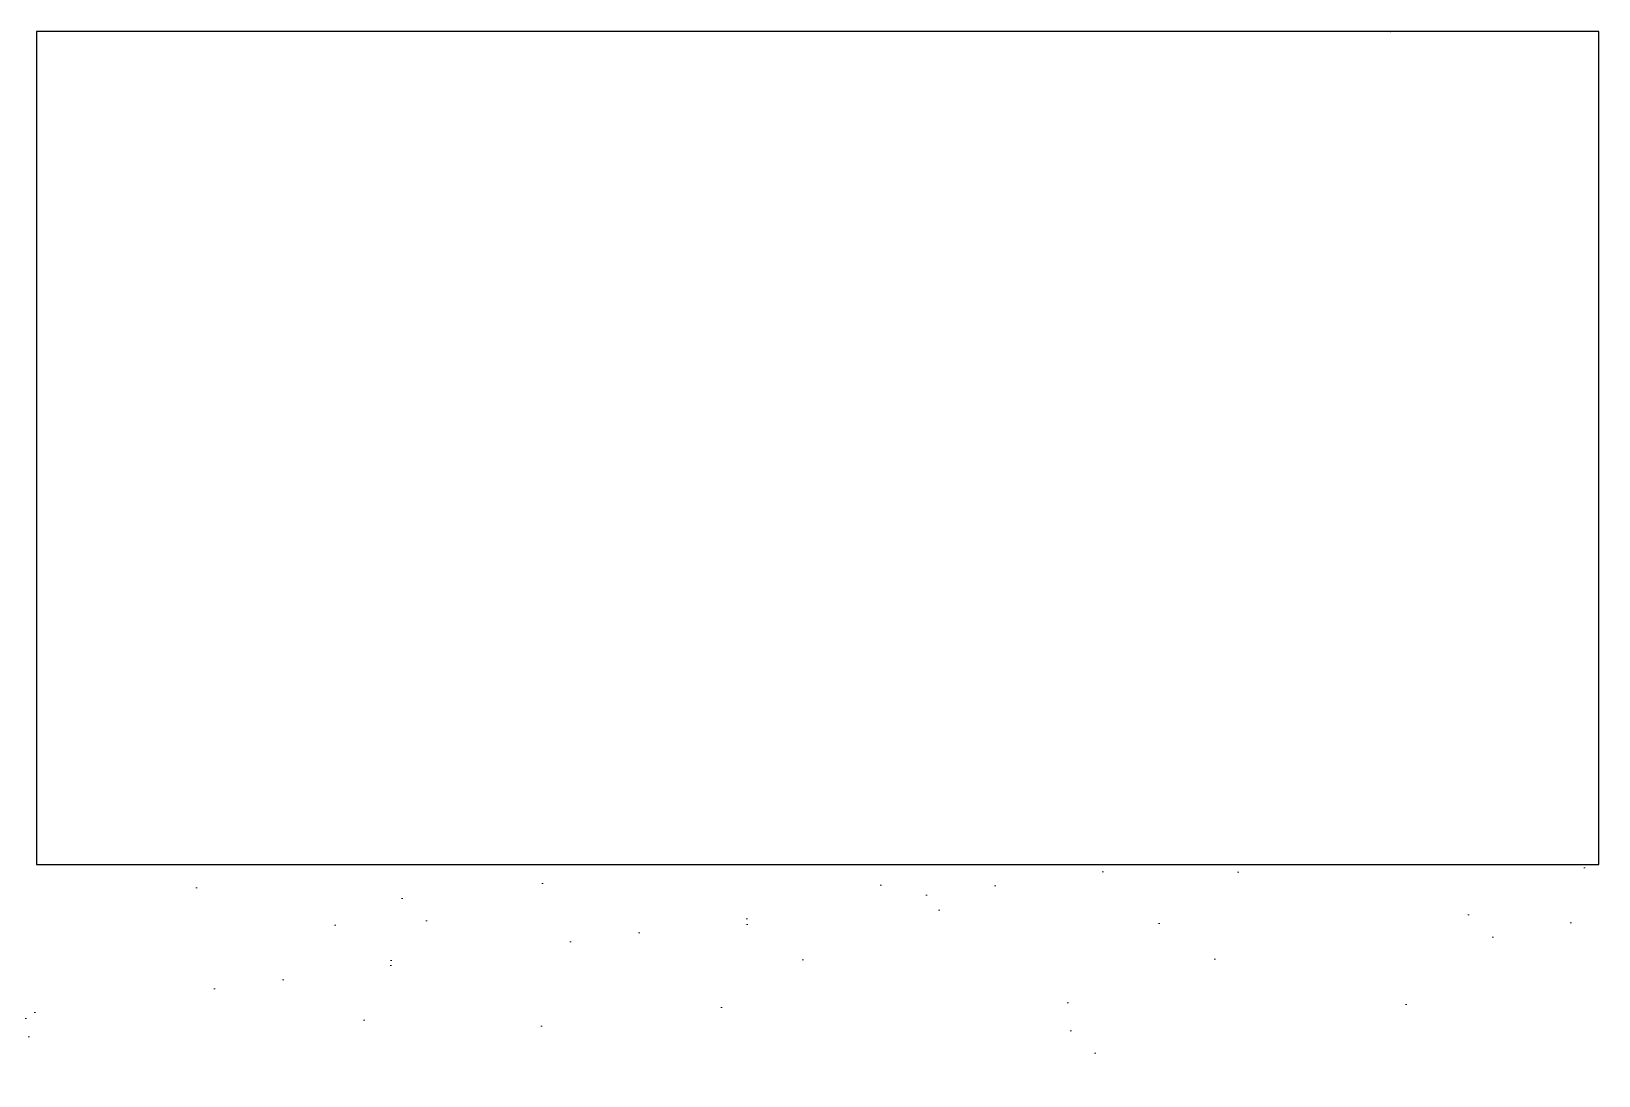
# Model space of a CAD drawing. Header units: millimetres. Extents: x 5064 to 11004, y 3085 to 7285.
# Drawn here: x 5914.9 to 6065.4, y 5060.5 to 5160.7 of the extents above; entities that cross this region are included whole.
import ezdxf

# ---------------------------------------------------------------- set-up
doc = ezdxf.new("R2010")
doc.units = ezdxf.units.MM
doc.header["$LTSCALE"] = 0.3
doc.layers.add('SRAFY', color=251, linetype='Continuous', lineweight=13)

msp = doc.modelspace()

# ---------------------------------------------------------------- hatches: boundary and pattern name
at = {"layer": 'SRAFY'}
h = msp.add_hatch(dxfattribs=at)
h.set_pattern_fill('AR-SAND', color=256, scale=0.5)
h.set_pattern_definition([(37.5, (0, -250), (-0.800016, 24.47066), [0, -19.304, 0, -21.59, 0, -20.6375]), (7.5, (0, -250), (22.47616, 35.84126), [0, -10.414, 0, -17.399, 0, -6.6675]), (327.5, (-15.62, -250), (39.54962, 0.07186), [0, -6.35, 0, -22.86, 0, -29.845]), (317.5, (-15.62, -250), (38.17782, 11.14647), [0, -3.175, 0, -14.986, 0, -17.145])])
h.paths.add_polyline_path([(5464.41, 5080.74), (5295.45, 5080.74), (5295.45, 5060.79), (5430.36, 5060.79), (5464.41, 5060.76)])
h.paths.add_polyline_path([(5514.41, 5080.74), (5464.41, 5080.74), (5464.41, 5060.76), (5514.41, 5060.73)])
h.paths.add_polyline_path([(5794.41, 5080.74), (5514.41, 5080.74), (5514.41, 5060.73), (5794.41, 5060.52)])
h.paths.add_polyline_path([(6065.45, 5080.74), (5794.41, 5080.74), (5794.41, 5060.52), (5878.45, 5060.45), (6065.45, 5060.45)])

# ---------------------------------------------------------------- linework, layer by layer
at = {"color": 7, "linetype": 'Continuous'}
for p, q in [((6065.45, 5160.74), (5915.45, 5160.74)), ((5915.45, 5160.74), (5915.45, 5080.74)), ((6065.45, 5080.74), (6065.45, 5160.74)), ((5915.45, 5080.74), (6065.45, 5080.74))]:
    msp.add_line(p, q, dxfattribs=at)
msp.add_circle((6045.47, 5160.73), 0.01, dxfattribs=at)

doc.saveas('drawing.dxf')
